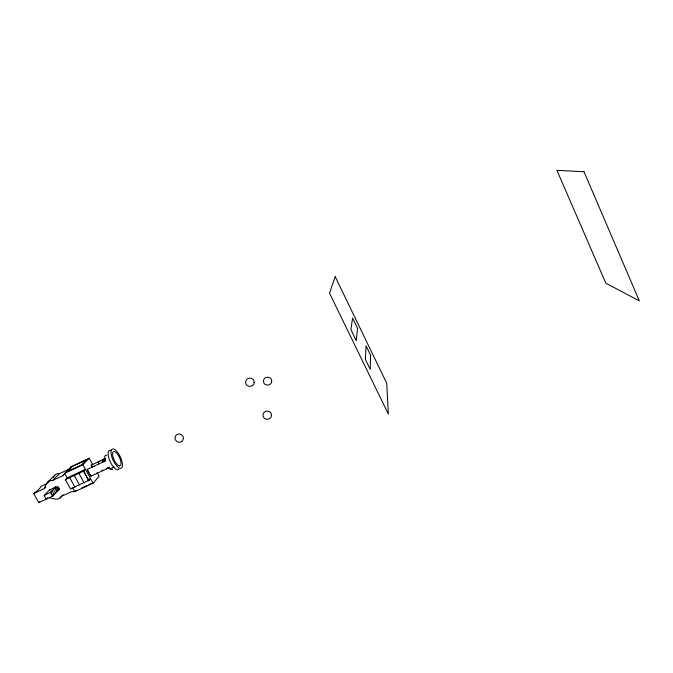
<?xml version="1.0" encoding="UTF-8"?>
<svg xmlns="http://www.w3.org/2000/svg" width="673" height="673" viewBox="0 0 673 673"><rect width="100%" height="100%" fill="white"/><g stroke="black" fill="none" stroke-linecap="round" stroke-linejoin="round"><path stroke-width="1.01" d="M105.493 460.669L102.431 462.099L102.725 459.709L105.081 458.565M52.797 496.077L38.782 502.638L33.65 493.536L44.267 488.59L46.244 484.08L50.467 479.933M107.781 467.895L106.494 468.669L109.548 467.247M53.049 477.603L53.285 477.165A10.272 9.43 34.1 0 1 56.818 473.75L59.468 473.641L69.47 468.963L71.271 466.599L89.215 458.204L92.697 464.538M46.244 484.08A10.499 9.615 34 0 1 49.852 480.589L52.553 480.488L62.757 475.718L71.271 466.599M49.39 497.717L54.572 498.954A8.059 7.378 33.9 0 0 59.737 498.272L61.411 496.346L71.607 491.627L74.804 491.685L93.093 483.214L99.15 476.299L97.164 472.682M83.788 471.108L85.471 469.375L67.157 477.914L65.315 479.807L70.64 488.968A3.146 0.48 -28.9 0 1 74.905 487.067A3.146 0.48 -28.9 0 1 77.698 485.46A3.146 0.48 -28.9 0 1 79.498 484.939A3.138 0.488 -28.9 0 1 82.291 483.332A3.138 0.488 -28.9 0 1 84.108 482.802A3.138 0.488 -28.8 0 1 88.6 480.631L90.561 478.612L88.727 479.462M76.091 490.272L74.804 491.685L72.768 488.018M59.737 498.272L63.102 494.672M67.157 477.914L64.6 473.304L82.922 464.74L89.215 458.204M49.785 489.952L56.246 486.571L54.883 487.967A3.903 0.564 -28.9 0 0 53.504 489.372A3.92 0.564 -28.9 0 0 52.115 490.785A3.937 0.572 -28.9 0 0 50.66 492.182L52.831 496.043A3.937 0.589 -29 0 1 54.261 494.621A3.912 0.58 -29 0 1 55.64 493.183A3.895 0.58 -29 0 1 57.003 491.77L58.358 490.356L56.54 491.197M47.808 497.625L46.092 499.021L44.132 495.606L49.886 489.532M62.757 475.718L69.47 468.963M44.267 488.59L45.68 487.185M52.553 480.488L59.468 473.641M47.783 482.087L54.799 475.214M83.183 471.462L83.654 471.167L88.853 480.514M50.677 492.199L44.115 495.572M88.483 479.984L88.558 479.748M83.688 471.251L88.643 480.623M46.605 483.794L40.935 486.444A32.952 4.408 -29.1 0 1 33.65 493.536M92.638 467.617L91.259 465.102L105.215 458.591M102.439 460.265L105.661 458.633M102.338 461.081L105.4 459.651M89.147 472.757L87.28 469.359L105.198 461.013A7.815 3.012 65.1 0 1 106.805 455.242M87.28 469.359A7.79 3.155 65.1 0 0 91.015 476.156L109.413 467.567M108.925 467.836L110.036 468.854L114.208 466.919M81.542 488.043L87.019 485.511M88.844 484.661L91.578 483.391M65.34 479.799L65.575 479.689A3.146 0.446 -28.8 0 1 69.765 477.813A3.146 0.454 -28.7 0 1 72.575 476.215A3.146 0.454 -28.7 0 1 74.367 475.668A3.146 0.454 -28.7 0 1 77.168 474.07A3.146 0.454 -28.7 0 1 78.977 473.523A3.146 0.454 -28.6 0 1 83.477 471.344M103.179 459.457L103.751 459.524M52.115 490.785L54.261 494.621M50.517 492.308L52.671 496.152M54.883 487.967L57.003 491.77M53.504 489.372L55.64 493.183M74.367 475.668L79.498 484.939M69.765 477.813L74.905 487.067M78.977 473.523L84.108 482.802M90.081 474.457L91.015 476.156M82.922 464.74L93.093 483.214M93.892 466.591A2.499 1.001 65.1 0 1 94.413 466.49M103.549 470.292A5.039 1.985 65.1 0 1 101.85 470.149M98.451 463.949A5.039 1.985 65.1 0 1 99.806 461.367M112.627 469.081A7.815 3.012 65.1 0 1 110.036 468.854M91.259 465.102A7.79 3.155 65.1 0 1 92.369 466.482M118.911 469.174A10.6 4.021 65.1 0 1 109.825 460.786A10.6 4.021 65.1 0 1 111.011 450.43M39.842 501.822A32.893 4.711 -29.3 0 1 38.782 502.638M57.516 490.331A1.607 0.715 65.2 0 1 56.339 490.079A1.607 0.715 65.2 0 1 55.733 487.992A1.607 0.715 65.2 0 1 56.902 488.253M57.533 489.717A1.607 0.715 65.2 0 1 57.558 490.053M370.571 355.159L370.243 369.384L365.38 359.374L366.045 345.813L370.571 355.159M357.548 328.348L356.253 340.681L350.902 329.652L352.568 318.06L357.548 328.348M271.48 415.392C271.295 420.701 262.647 420.516 263.008 414.989C263.202 409.689 271.842 409.874 271.48 415.392M271.715 381.347C271.505 386.495 263.118 386.277 263.488 380.926C263.698 375.778 272.077 375.997 271.715 381.347M175.426 436.398C173.028 441.143 180.953 444.878 183.031 439.839C185.42 435.103 177.521 431.359 175.426 436.398M254.184 382.466C253.957 387.799 245.283 387.581 245.637 382.028C245.872 376.695 254.545 376.914 254.184 382.466M335.204 276.729L329.526 293.167L388.363 414.139L386.739 383.257L335.204 276.729M89.139 480.093L88.104 480.657L89.139 480.093M83.814 470.419L82.771 470.982L83.814 470.419M86.186 460.054L81.433 464.984L67.729 471.386L72.692 466.372L86.186 460.054M583.996 171.724L556.941 170.362L605.843 283.19L639.35 300.907L583.996 171.724M118.961 465.758L117.943 465.186A7.832 2.944 65.1 0 1 112.694 455.554A7.832 2.944 65.1 0 1 115.672 452.18L116.757 453.207A7.832 2.944 65.1 0 1 120.862 461.762A7.832 2.944 65.1 0 1 118.961 465.758M111.247 454.553A10.608 3.988 65.1 0 0 120.913 468.391A10.608 3.988 65.1 0 0 118.128 453.055A10.608 3.988 65.1 0 0 111.247 454.553M57.356 487.849A1.607 0.715 65.2 0 0 58.896 489.877A1.607 0.715 65.2 0 0 58.543 487.488A1.607 0.715 65.2 0 0 57.356 487.849M57.407 487.942A1.371 0.614 65.2 0 0 58.719 489.7A1.371 0.614 65.2 0 0 58.442 487.664A1.371 0.614 65.2 0 0 57.407 487.942M57.441 487.824A1.287 0.572 65.2 0 0 58.601 489.633A1.287 0.572 65.2 0 0 58.526 487.858A1.287 0.572 65.2 0 0 57.441 487.824"/></g></svg>
